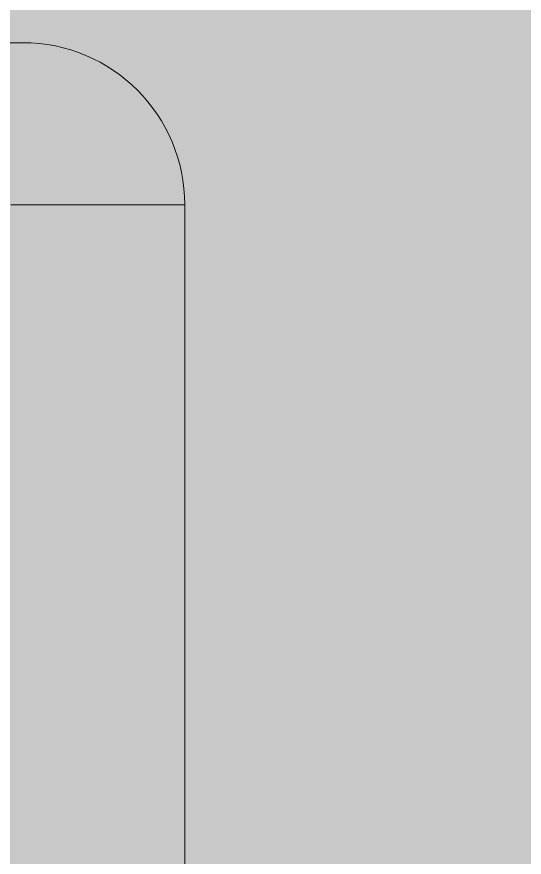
# Model space of a CAD drawing. Header units: millimetres. Extents: x 5622 to 8918, y 2044 to 6634.
# Drawn here: x 8570.97 to 8578.8, y 3711.28 to 3724.23 of the extents above; entities that cross this region are included whole.
import ezdxf

# ---------------------------------------------------------------- set-up
doc = ezdxf.new("R2010")
doc.units = ezdxf.units.MM
for name, color, linetype, lineweight in [('F_ARREDI', 7, 'Continuous', 5), ('F_FERRAMENTA', 253, 'Continuous', 5), ('F_MULTI laminato OPACO_retino', 1, 'Continuous', 5)]:
    doc.layers.add(name, color=color, linetype=linetype, lineweight=lineweight)

# ---------------------------------------------------------------- blocks, each defined once
blk = doc.blocks.new('PIEDINO_infilare_H.52_prospetto_fronte')
at = {"layer": 'F_FERRAMENTA'}
for p, q in [((-45528.253, 10925.219), (-45521.253, 10925.219)), ((-45521.437, 10922.719), (-45518.753, 10922.719)), ((-45518.753, 10865.219), (-45518.753, 10922.719))]:
    blk.add_line(p, q, dxfattribs=at)
blk.add_arc((-45521.253, 10922.719), 2.5, 0, 90, dxfattribs=at)
blk = doc.blocks.new("LIBRERIA_ingresso-living_sez._B.B'")
at = {"layer": 'F_MULTI laminato OPACO_retino', "true_color": 0x636466}
h = blk.add_hatch(color=251, dxfattribs=at)
h.dxf.hatch_style = 1
h.paths.add_polyline_path([(41313.132, 11071.126), (41913.132, 11071.126), (41913.132, 13145.626), (41313.132, 13145.626)])
at = {"layer": 'F_MULTI laminato OPACO_retino', "true_color": 0x939598}
h = blk.add_hatch(color=252, dxfattribs=at)
h.dxf.hatch_style = 1
h.paths.add_polyline_path([(41313.132, 13145.626), (41613.132, 13145.626), (41613.132, 11071.126), (41313.132, 11071.126)])
at = {"color": 4}
blk.add_blockref('PIEDINO_infilare_H.52_prospetto_fronte', (87087.885, 205.908), dxfattribs=at)

msp = doc.modelspace()

# ---------------------------------------------------------------- block references
at = {"layer": 'F_ARREDI'}
msp.add_blockref("LIBRERIA_ingresso-living_sez._B.B'", (-32995.569, -7407.299), dxfattribs=at)

doc.saveas('drawing.dxf')
